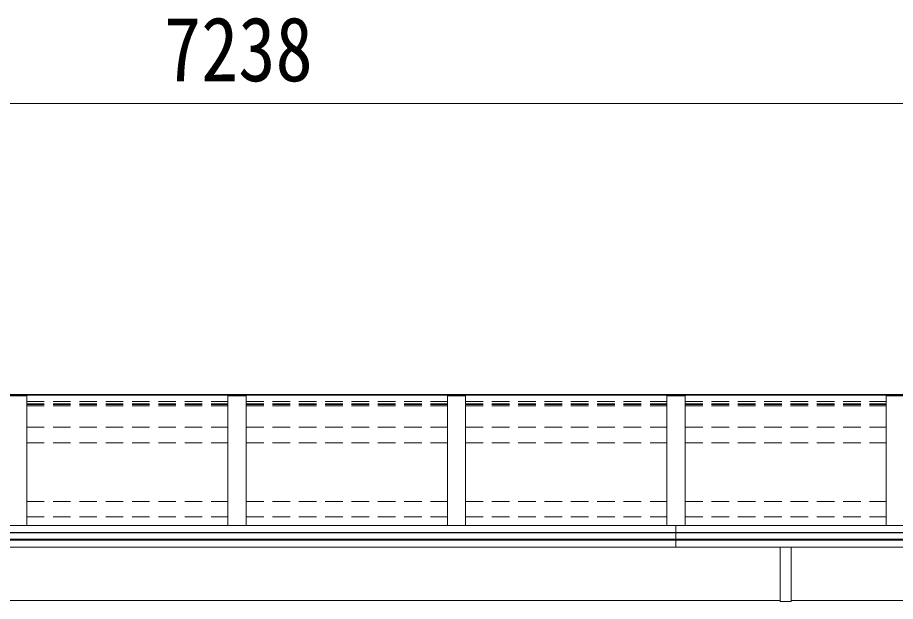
# Model space of a CAD drawing. Units: millimetres at full size; details may follow other scales. Extents: x -11243 to 11243, y -7760 to 7760.
# Drawn here: x -6006 to -3606, y -2218 to -622 of the extents above; entities that cross this region are included whole.
import ezdxf
from ezdxf.enums import TextEntityAlignment as Align

# ---------------------------------------------------------------- set-up
doc = ezdxf.new("R2010")
doc.units = ezdxf.units.MM
doc.header["$LTSCALE"] = 40
doc.linetypes.add('DASHED1', pattern=[1.8, 1.2, -0.6])
doc.layers.add('0-3_ELV2', color=4, linetype='Continuous', lineweight=9)
doc.layers.add('0-6_OTH_LINE', color=6, linetype='Continuous', lineweight=9)
doc.styles.add('ＭＳ ゴシック', font='')
doc.styles.get('ＭＳ ゴシック').set_extended_font_data('MS Gothic')

msp = doc.modelspace()

# ---------------------------------------------------------------- linework, layer by layer
at = {"layer": '0-3_ELV2'}
for p, q in [((-1805.55, -1652.27), (-9005.55, -1652.27)), ((-1805.55, -1654.49), (-9005.55, -1654.49)), ((-5980.55, -1655.65), (-6030.55, -1655.65)), ((-5980.55, -1655.65), (-5980.55, -2010.47)), ((-5430.55, -1655.65), (-5430.55, -2010.47)), ((-5380.55, -1655.65), (-5430.55, -1655.65)), ((-5380.55, -1655.65), (-5380.55, -2010.47)), ((-4830.55, -1655.65), (-4830.55, -2010.47)), ((-4780.55, -1655.65), (-4830.55, -1655.65)), ((-4780.55, -1655.65), (-4780.55, -2010.47)), ((-4540.55, -1655.39), (-4540.55, -1652.27)), ((-4230.55, -1655.65), (-4230.55, -2010.47)), ((-4180.55, -1655.65), (-4230.55, -1655.65)), ((-4180.55, -1655.65), (-4180.55, -2010.47)), ((-3630.55, -1655.65), (-3630.55, -2010.47)), ((-3580.55, -1655.65), (-3630.55, -1655.65)), ((-1805.55, -2010.47), (-9005.55, -2010.47)), ((-4205.55, -2010.47), (-4205.55, -2069.46)), ((-1805.55, -2030), (-9005.55, -2030)), ((-1805.55, -2030.9), (-9005.55, -2030.9)), ((-1805.55, -2048.14), (-9005.55, -2048.14)), ((-1805.55, -2050.1), (-9005.55, -2050.1)), ((-1805.55, -2069.46), (-9005.55, -2069.46)), ((-3920.55, -2069.46), (-3920.55, -2218.01)), ((-3890.55, -2069.46), (-3890.55, -2218.01)), ((-3920.55, -2215.51), (-8913.73, -2215.51)), ((-3890.55, -2218.01), (-3920.55, -2218.01)), ((-1897.38, -2215.51), (-3890.55, -2215.51))]:
    msp.add_line(p, q, dxfattribs=at)
at = {"layer": '0-3_ELV2', "linetype": 'DASHED1'}
for p, q in [((-5980.55, -1671.05), (-5430.55, -1671.05)), ((-5980.55, -1677.42), (-5430.55, -1677.42)), ((-5980.55, -1679.41), (-5430.55, -1679.41)), ((-5380.55, -1671.05), (-4830.55, -1671.05)), ((-5380.55, -1677.42), (-4830.55, -1677.42)), ((-5380.55, -1679.41), (-4830.55, -1679.41)), ((-4780.55, -1671.05), (-4230.55, -1671.05)), ((-4780.55, -1677.42), (-4230.55, -1677.42)), ((-4780.55, -1679.41), (-4230.55, -1679.41)), ((-4180.55, -1671.05), (-3630.55, -1671.05)), ((-4180.55, -1677.42), (-3630.55, -1677.42)), ((-4180.55, -1679.41), (-3630.55, -1679.41)), ((-5980.55, -1683.18), (-5430.55, -1683.18)), ((-5380.55, -1683.18), (-4830.55, -1683.18)), ((-4780.55, -1683.18), (-4230.55, -1683.18)), ((-4180.55, -1683.18), (-3630.55, -1683.18)), ((-5980.55, -1741.66), (-5430.55, -1741.66)), ((-5380.55, -1741.66), (-4830.55, -1741.66)), ((-4780.55, -1741.66), (-4230.55, -1741.66)), ((-4180.55, -1741.66), (-3630.55, -1741.66)), ((-5980.55, -1784.17), (-5430.55, -1784.17)), ((-5380.55, -1784.17), (-4830.55, -1784.17)), ((-4780.55, -1784.17), (-4230.55, -1784.17)), ((-4180.55, -1784.17), (-3630.55, -1784.17)), ((-5980.55, -1944.44), (-5430.55, -1944.44)), ((-5380.55, -1944.44), (-4830.55, -1944.44)), ((-4780.55, -1944.44), (-4230.55, -1944.44)), ((-4180.55, -1944.44), (-3630.55, -1944.44)), ((-5980.55, -1986.96), (-5430.55, -1986.96)), ((-5380.55, -1986.96), (-4830.55, -1986.96)), ((-4780.55, -1986.96), (-4230.55, -1986.96)), ((-4180.55, -1986.96), (-3630.55, -1986.96))]:
    msp.add_line(p, q, dxfattribs=at)
at = {"layer": '0-6_OTH_LINE'}
msp.add_line((-9024.55, -856.81), (-1786.55, -856.81), dxfattribs=at)

# ---------------------------------------------------------------- texts
at = {"layer": '0-6_OTH_LINE', "color": 7, "style": 'ＭＳ ゴシック', "width": 0.85}
msp.add_text('7238', height=176, dxfattribs=at).set_placement((-5605.55, -848.81), align=Align.BOTTOM_LEFT)

doc.saveas('drawing.dxf')
